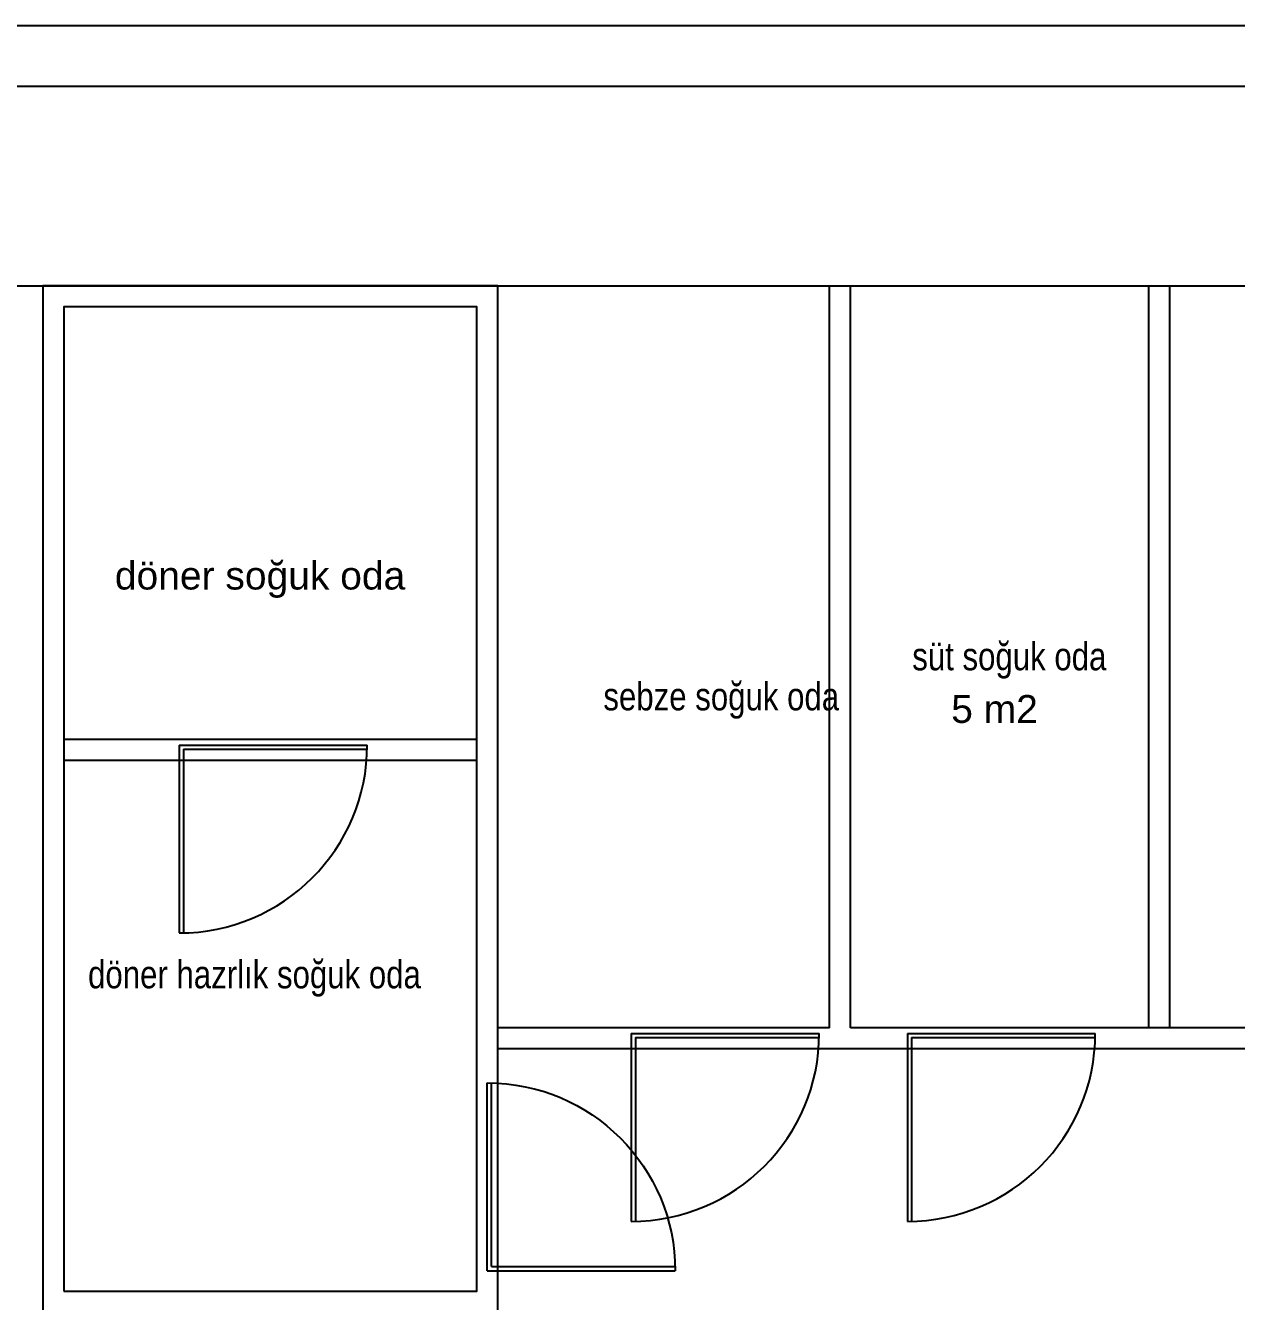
# Model space of a CAD drawing. Header units: millimetres. Extents: x -1066 to 22000, y -1118 to 1876.
# Drawn here: x 14545 to 15125, y 1265 to 1876 of the extents above; entities that cross this region are included whole.
import ezdxf

# ---------------------------------------------------------------- set-up
doc = ezdxf.new("R2010")
doc.units = ezdxf.units.MM
for name, color, linetype in [('DUVAR', 1, 'Continuous'), ('kapı ABD', 55, 'Continuous'), ('S2000-025 Antet', 7, 'Continuous')]:
    doc.layers.add(name, color=color, linetype=linetype)
doc.styles.get("Standard").update_dxf_attribs({"font": 'arial.ttf'})

# ---------------------------------------------------------------- blocks, each defined once
blk = doc.blocks.new('rtyjjkw5')
at = {"layer": 'kapı ABD', "color": 7}
for p, q in [((-2, 2), (-2, 90)), ((0, 0), (0, 90)), ((-2, 2), (-90, 2)), ((0, 0), (-90, 0))]:
    blk.add_line(p, q, dxfattribs=at)
blk.add_arc((0, 0), 90, 90, 180, dxfattribs=at)

msp = doc.modelspace()

# ---------------------------------------------------------------- linework, layer by layer
for p, q in [((14510.58, 1751.66), (15962.61, 1751.66)), ((14930.27, 1396.32), (14930.27, 1751.66)), ((14940.27, 1396.32), (14940.27, 1751.66)), ((15083.01, 1751.66), (15083.01, 1396.32)), ((15093.01, 1751.66), (15093.01, 1396.32)), ((14761.27, 1534.44), (14563.42, 1534.44)), ((14761.27, 1524.44), (14563.42, 1524.44)), ((14930.27, 1396.32), (14771.27, 1396.32)), ((15949.52, 1396.32), (14940.27, 1396.32)), ((15959.52, 1386.32), (14771.27, 1386.32))]:
    msp.add_line(p, q)
for points in [[(13194.08, 1847.39), (17183.87, 1847.39), (17183.87, -1018.95), (13194.08, -1018.95)], [(14553.42, 1260.29), (14771.27, 1260.29), (14771.27, 1751.66), (14553.42, 1751.66)], [(14563.42, 1270.29), (14761.27, 1270.29), (14761.27, 1741.66), (14563.42, 1741.66)]]:
    msp.add_lwpolyline(points, close=True)
at = {"layer": 'S2000-025 Antet'}
msp.add_lwpolyline([(13159.08, 1876.41), (17193.87, 1876.41), (17193.87, -1043.95), (13159.08, -1043.95)], close=True, dxfattribs=at)

# ---------------------------------------------------------------- block references
at = {"rotation": 180}
for p in [(14618.78, 1531.78), (14835.27, 1393.65), (14967.49, 1393.65)]:
    msp.add_blockref('rtyjjkw5', p, dxfattribs=at)
at = {"xscale": -1}
msp.add_blockref('rtyjjkw5', (14766.28, 1280), dxfattribs=at)

# ---------------------------------------------------------------- texts
at = {"layer": 'DUVAR'}
for s, p in [('döner soğuk oda', (14587.91, 1606.29)), ('5 m2', (14988.49, 1542.39))]:
    msp.add_text(s, height=13.365, dxfattribs=at).set_placement(p)
at = {"layer": 'DUVAR', "width": 0.8}
for s, p in [('süt soğuk oda', (14969.83, 1567.6)), ('sebze soğuk oda', (14821.89, 1548.41)), ('döner hazrlık soğuk oda', (14575.07, 1415.28))]:
    msp.add_text(s, height=13.365, dxfattribs=at).set_placement(p)

doc.saveas('drawing.dxf')
